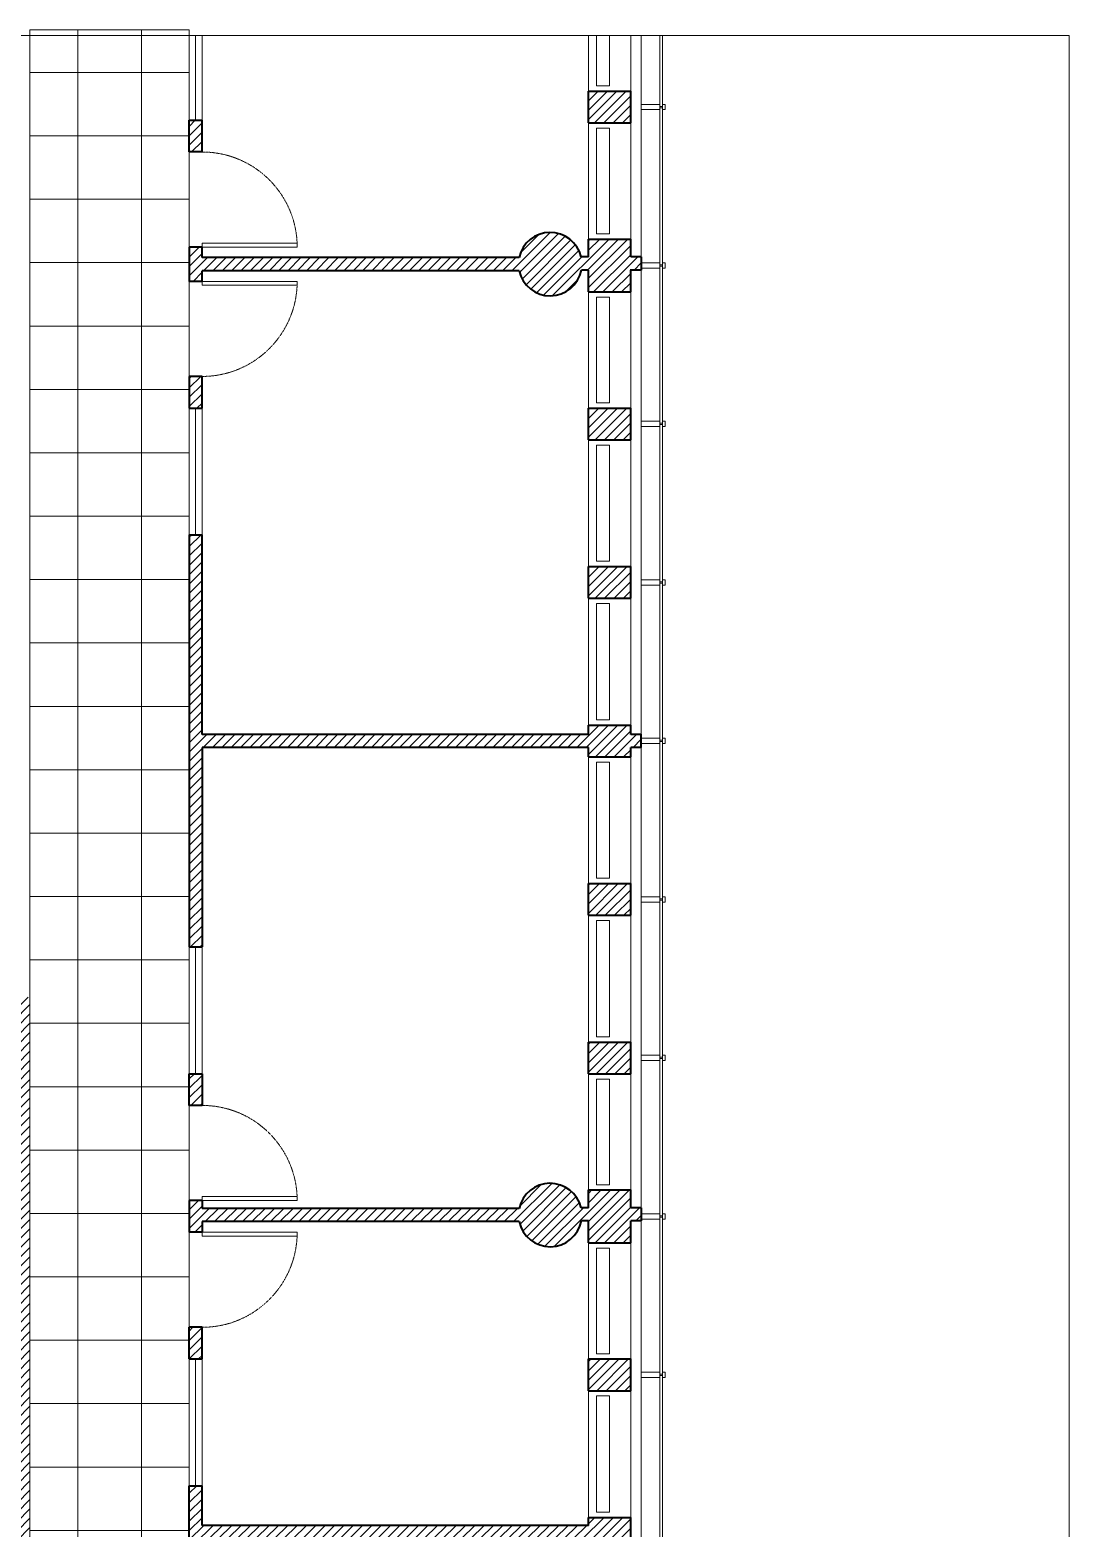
# Model space of a CAD drawing. Header units: inches. Extents: x -2978 to 4308, y -21 to 2608.
# Drawn here: x 2629 to 3023, y 1006 to 1573 of the extents above; entities that cross this region are included whole.
import ezdxf

# ---------------------------------------------------------------- set-up
doc = ezdxf.new("R2010")
doc.units = ezdxf.units.IN
doc.header["$LTSCALE"] = 0.2
doc.header["$MEASUREMENT"] = 0
doc.linetypes.add('HIDDEN', pattern=[0.375, 0.25, -0.125])
doc.layers.get('Defpoints').update_dxf_attribs({"color": 240, "linetype": 'CONTINUOUS', "lineweight": 0})
for name, color, linetype, lineweight in [('Ceiling', 154, 'CONTINUOUS', 5), ('Framing', 141, 'CONTINUOUS', 15), ('Hatches', 8, 'CONTINUOUS', 5), ('Projections', 151, 'HIDDEN', 5), ('Viewed', 150, 'CONTINUOUS', 9), ('Walls', 7, 'CONTINUOUS', 40)]:
    doc.layers.add(name, color=color, linetype=linetype, lineweight=lineweight)
doc.layers.add('N-PLOT', color=125, linetype='CONTINUOUS', lineweight=5, plot=False)
doc.styles.get("Standard").update_dxf_attribs({"font": 'arial.ttf', "width": 0.8})
pattern_1 = [(45, (267.6333, -330.0607), (-1.767767, 1.767767), [])]

# ---------------------------------------------------------------- blocks, each defined once
blk = doc.blocks.new('floor plan')
at = {"layer": 'Hatches'}
h = blk.add_hatch(dxfattribs=at)
h.set_pattern_fill('ANSI31', color=256, scale=20, style=0)
h.set_pattern_definition(pattern_1)
h.paths.add_polyline_path([(833.22, 1208.19), (833.22, 1220.19), (817.22, 1220.19), (817.22, 1208.19)])
h.paths.add_polyline_path([(837.22, 1152.46), (837.22, 1157.46), (833.22, 1157.46), (833.22, 1164.19), (817.22, 1164.19), (817.22, 1157.46), (814.42, 1157.46, 0.801284), (791, 1157.19), (671, 1157.19), (671, 1161.16), (666.13, 1161.16), (666.13, 1148.19), (671, 1148.19), (671, 1152.19), (702.53, 1152.19), (791.01, 1152.19, 0.817595), (814.53, 1152.46), (817.22, 1152.46), (817.22, 1144.19), (833.22, 1144.19), (833.22, 1152.46)])
h.paths.add_polyline_path([(671, 1197.16), (671, 1209.16), (666.13, 1209.16), (666.13, 1197.16)])
h.paths.add_polyline_path([(671, 1100.19), (671, 1112.19), (666.13, 1112.19), (666.13, 1100.19)])
h.paths.add_polyline_path([(833.22, 1088.19), (833.22, 1100.19), (817.22, 1100.19), (817.22, 1088.19)])
h.paths.add_polyline_path([(833.22, 1028.19), (833.22, 1040.19), (817.22, 1040.19), (817.22, 1028.19)])
h = blk.add_hatch(dxfattribs=at)
h.set_pattern_fill('ANSI31', color=256, scale=20, style=0)
h.set_pattern_definition(pattern_1)
h.paths.add_polyline_path([(837.22, 971.75), (837.22, 976.63), (833.22, 976.63), (833.22, 980.19), (817.22, 980.19), (817.22, 976.63), (671, 976.63), (671, 1052.23), (666.13, 1052.23), (666.13, 896.19), (671, 896.19), (671, 971.75), (817.22, 971.75), (817.22, 968.19), (833.22, 968.19), (833.22, 971.75)])
h = blk.add_hatch(dxfattribs=at)
h.set_pattern_fill('ANSI31', color=256, scale=20, style=0)
h.set_pattern_definition(pattern_1)
h.paths.add_polyline_path([(833.22, 908.19), (833.22, 920.19), (817.22, 920.19), (817.22, 908.19)])
h = blk.add_hatch(dxfattribs=at)
h.set_pattern_fill('ANSI31', color=256, scale=20, style=0)
h.set_pattern_definition(pattern_1)
h.paths.add_polyline_path([(443.85, 780.75, 0.909621), (444.28, 808.63), (444.28, 820.9), (448.28, 820.9), (448.28, 825.9), (444.28, 825.9), (444.28, 843.94), (493.01, 843.94), (493.01, 867.94), (499.01, 867.94), (499.01, 872.81), (484.2, 872.81), (484.2, 867.94), (488.14, 867.94), (488.14, 848.81), (444.28, 848.81), (444.28, 867.94), (448.34, 867.94), (448.34, 872.81), (444.28, 872.81), (444.28, 912.71), (439.28, 912.71), (439.28, 808.27, 0.764105), (438.85, 781.26), (438.85, 597.46), (438.85, 526.22), (443.85, 526.22), (443.85, 597.46), (605.88, 597.46), (605.88, 877.19), (601, 877.19), (601, 872.81), (597.13, 872.81), (597.13, 867.94), (601, 867.94), (601, 606.71), (544.93, 606.71), (544.93, 602.46), (499.93, 602.46), (499.93, 606.71), (443.85, 606.71)])
h = blk.add_hatch(dxfattribs=at)
h.set_pattern_fill('ANSI31', color=256, scale=20, style=0)
h.set_pattern_definition(pattern_1)
h.paths.add_polyline_path([(833.22, 848.19), (833.22, 860.19), (817.22, 860.19), (817.22, 848.19)])
h = blk.add_hatch(dxfattribs=at)
h.set_pattern_fill('ANSI31', color=256, scale=20, style=0)
h.set_pattern_definition(pattern_1)
h.paths.add_polyline_path([(671, 836.19), (671, 848.19), (666.13, 848.19), (666.13, 836.19)])
h = blk.add_hatch(dxfattribs=at)
h.set_pattern_fill('ANSI31', color=256, scale=20, style=0)
h.set_pattern_definition(pattern_1)
h.paths.add_polyline_path([(837.22, 792.46), (837.22, 797.46), (833.22, 797.46), (833.22, 804.19), (817.22, 804.19), (817.22, 797.46), (814.42, 797.46, 0.801284), (791, 797.19), (702.53, 797.19), (671, 797.19), (671, 800.19), (666.13, 800.19), (666.13, 788.19), (671, 788.19), (671, 792.19), (791.01, 792.19, 0.817595), (814.53, 792.46), (817.22, 792.46), (817.22, 784.19), (833.22, 784.19), (833.22, 792.46)])
h = blk.add_hatch(dxfattribs=at)
h.set_pattern_fill('ANSI31', color=256, scale=20, style=0)
h.set_pattern_definition(pattern_1)
h.paths.add_polyline_path([(671, 740.19), (671, 752.19), (666.13, 752.19), (666.13, 740.19)])
h = blk.add_hatch(dxfattribs=at)
h.set_pattern_fill('ANSI31', color=256, scale=20, style=0)
h.set_pattern_definition(pattern_1)
h.paths.add_polyline_path([(833.22, 728.19), (833.22, 740.19), (817.22, 740.19), (817.22, 728.19)])
h = blk.add_hatch(dxfattribs=at)
h.set_pattern_fill('ANSI31', color=256, scale=20, style=0)
h.set_pattern_definition([(45, (-823.544, -330.0607), (-1.767767, 1.767767), [])])
h.paths.add_polyline_path([(671, 677.19), (671, 692.19), (666.13, 692.19), (666.13, 670.19), (671, 670.19), (671, 672.19), (817.22, 672.19), (817.22, 668.19), (833.22, 668.19), (833.22, 680.19), (817.22, 680.19), (817.22, 677.19)])
at = {"layer": 'Defpoints'}
blk.add_lwpolyline([(999.08, 1241.29), (999.08, 0), (0, 0), (0, 1241.29)], close=True, dxfattribs=at)
at = {"layer": 'Framing'}
for points in [[(707, 1161.16), (671, 1161.16), (671, 1162.66), (707, 1162.66)], [(707, 1148.19), (671, 1148.19), (671, 1146.69), (707, 1146.69)], [(707, 800.19), (671, 800.19), (671, 801.69), (707, 801.69)], [(707, 788.19), (671, 788.19), (671, 786.69), (707, 786.69)]]:
    blk.add_lwpolyline(points, close=True, dxfattribs=at)
at = {"layer": 'Projections'}
for centre, start, end in [((671, 1161.16), 0, 90), ((671, 1148.19), 270, 0), ((671, 800.19), 0, 90), ((671, 788.19), 270, 0)]:
    blk.add_arc(centre, 36, start, end, dxfattribs=at)
at = {"layer": 'Viewed'}
for p, q in [((666.13, 1209.16), (666.13, 1241.29)), ((668.57, 1241.29), (668.57, 1209.16)), ((671, 1209.16), (671, 1241.29)), ((817.22, 1220.19), (817.22, 1241.29)), ((820.22, 1241.29), (820.22, 1222.19)), ((825.22, 1241.29), (825.22, 1222.19)), ((833.22, 1220.19), (833.22, 1241.29)), ((837.22, 0), (837.22, 1241.29)), ((844.22, 0), (844.22, 1241.29)), ((845.22, 0), (845.22, 1241.29)), ((825.22, 1222.19), (820.22, 1222.19)), ((837.22, 1215.19), (844.22, 1215.19)), ((837.22, 1214.6), (837.22, 1213.19)), ((844.22, 1214.44), (845.22, 1214.44)), ((844.22, 1213.94), (845.22, 1213.94)), ((845.22, 1215.19), (846.22, 1215.19)), ((846.22, 1215.19), (846.22, 1213.19)), ((817.22, 1164.19), (817.22, 1208.19)), ((833.22, 1164.19), (833.22, 1208.19)), ((837.22, 1213.19), (844.22, 1213.19)), ((845.22, 1213.19), (846.22, 1213.19)), ((820.22, 1206.19), (820.22, 1166.19)), ((825.22, 1206.19), (820.22, 1206.19)), ((825.22, 1206.19), (825.22, 1166.19)), ((825.22, 1166.19), (820.22, 1166.19)), ((837.22, 1155.19), (844.22, 1155.19)), ((837.22, 1154.6), (837.22, 1153.19)), ((837.22, 1153.19), (844.22, 1153.19)), ((844.22, 1154.44), (845.22, 1154.44)), ((844.22, 1153.94), (845.22, 1153.94)), ((845.22, 1155.19), (846.22, 1155.19)), ((845.22, 1153.19), (846.22, 1153.19)), ((846.22, 1155.19), (846.22, 1153.19)), ((817.22, 1100.19), (817.22, 1144.19)), ((820.22, 1102.19), (820.22, 1142.19)), ((825.22, 1142.19), (820.22, 1142.19)), ((825.22, 1102.19), (825.22, 1142.19)), ((833.22, 1100.19), (833.22, 1144.19)), ((825.22, 1102.19), (820.22, 1102.19)), ((666.13, 1052.23), (666.13, 1100.23)), ((668.57, 1100.23), (668.57, 1052.23)), ((671, 1052.23), (671, 1100.23)), ((837.22, 1095.19), (844.22, 1095.19)), ((845.22, 1095.19), (846.22, 1095.19)), ((846.22, 1095.19), (846.22, 1093.19)), ((837.22, 1094.6), (837.22, 1093.19)), ((837.22, 1093.19), (844.22, 1093.19)), ((844.22, 1094.44), (845.22, 1094.44)), ((844.22, 1093.94), (845.22, 1093.94)), ((845.22, 1093.19), (846.22, 1093.19)), ((817.22, 1040.19), (817.22, 1088.19)), ((820.22, 1086.19), (820.22, 1042.19)), ((825.22, 1086.19), (820.22, 1086.19)), ((825.22, 1086.19), (825.22, 1042.19)), ((833.22, 1040.19), (833.22, 1088.19)), ((825.22, 1042.19), (820.22, 1042.19)), ((837.22, 1035.19), (844.22, 1035.19)), ((837.22, 1034.6), (837.22, 1033.19)), ((837.22, 1033.19), (844.22, 1033.19)), ((844.22, 1034.44), (845.22, 1034.44)), ((844.22, 1033.94), (845.22, 1033.94)), ((845.22, 1035.19), (846.22, 1035.19)), ((845.22, 1033.19), (846.22, 1033.19)), ((846.22, 1035.19), (846.22, 1033.19)), ((817.22, 980.19), (817.22, 1028.19)), ((833.22, 980.19), (833.22, 1028.19)), ((820.22, 1026.19), (820.22, 982.19)), ((825.22, 1026.19), (820.22, 1026.19)), ((825.22, 1026.19), (825.22, 982.19)), ((825.22, 982.19), (820.22, 982.19)), ((837.22, 975.19), (844.22, 975.19)), ((837.22, 974.6), (837.22, 973.19)), ((837.22, 973.19), (844.22, 973.19)), ((844.22, 974.44), (845.22, 974.44)), ((844.22, 973.94), (845.22, 973.94)), ((845.22, 975.19), (846.22, 975.19)), ((845.22, 973.19), (846.22, 973.19)), ((846.22, 975.19), (846.22, 973.19)), ((817.22, 920.19), (817.22, 968.19)), ((820.22, 966.19), (820.22, 922.19)), ((825.22, 966.19), (820.22, 966.19)), ((825.22, 966.19), (825.22, 922.19)), ((833.22, 920.19), (833.22, 968.19)), ((825.22, 922.19), (820.22, 922.19)), ((837.22, 915.19), (844.22, 915.19)), ((837.22, 914.6), (837.22, 913.19)), ((837.22, 913.19), (844.22, 913.19)), ((844.22, 914.44), (845.22, 914.44)), ((844.22, 913.94), (845.22, 913.94)), ((845.22, 915.19), (846.22, 915.19)), ((845.22, 913.19), (846.22, 913.19)), ((846.22, 915.19), (846.22, 913.19)), ((817.22, 860.19), (817.22, 908.19)), ((833.22, 860.19), (833.22, 908.19)), ((820.22, 906.19), (820.22, 862.19)), ((825.22, 906.19), (820.22, 906.19)), ((825.22, 906.19), (825.22, 862.19)), ((666.13, 896.19), (666.13, 848.19)), ((668.57, 848.19), (668.57, 896.19)), ((671, 896.19), (671, 848.19)), ((825.22, 862.19), (820.22, 862.19)), ((837.22, 855.19), (844.22, 855.19)), ((837.22, 854.6), (837.22, 853.19)), ((837.22, 853.19), (844.22, 853.19)), ((844.22, 854.44), (845.22, 854.44)), ((844.22, 853.94), (845.22, 853.94)), ((845.22, 855.19), (846.22, 855.19)), ((845.22, 853.19), (846.22, 853.19)), ((846.22, 855.19), (846.22, 853.19)), ((817.22, 804.19), (817.22, 848.19)), ((820.22, 846.19), (820.22, 806.19)), ((825.22, 846.19), (820.22, 846.19)), ((825.22, 846.19), (825.22, 806.19)), ((833.22, 804.19), (833.22, 848.19)), ((825.22, 806.19), (820.22, 806.19)), ((837.22, 795.19), (844.22, 795.19)), ((837.22, 794.6), (837.22, 793.19)), ((844.22, 794.44), (845.22, 794.44)), ((845.22, 795.19), (846.22, 795.19)), ((846.22, 795.19), (846.22, 793.19)), ((837.22, 793.19), (844.22, 793.19)), ((844.22, 793.94), (845.22, 793.94)), ((845.22, 793.19), (846.22, 793.19)), ((817.22, 740.19), (817.22, 784.19)), ((833.22, 740.19), (833.22, 784.19)), ((820.22, 742.19), (820.22, 782.19)), ((825.22, 782.19), (820.22, 782.19)), ((825.22, 742.19), (825.22, 782.19)), ((666.13, 692.19), (666.13, 740.19)), ((668.57, 740.19), (668.57, 692.19)), ((671, 692.19), (671, 740.19)), ((825.22, 742.19), (820.22, 742.19)), ((837.22, 735.19), (844.22, 735.19)), ((837.22, 734.6), (837.22, 733.19)), ((837.22, 733.19), (844.22, 733.19)), ((844.22, 734.44), (845.22, 734.44)), ((844.22, 733.94), (845.22, 733.94)), ((845.22, 735.19), (846.22, 735.19)), ((845.22, 733.19), (846.22, 733.19)), ((846.22, 735.19), (846.22, 733.19)), ((817.22, 680.19), (817.22, 728.19)), ((820.22, 726.19), (820.22, 682.19)), ((825.22, 726.19), (820.22, 726.19)), ((825.22, 726.19), (825.22, 682.19)), ((833.22, 680.19), (833.22, 728.19)), ((825.22, 682.19), (820.22, 682.19))]:
    blk.add_line(p, q, dxfattribs=at)
at = {"layer": 'Walls'}
for p, q in [((817.22, 1220.19), (833.22, 1220.19)), ((817.22, 1208.19), (817.22, 1220.19)), ((833.22, 1208.19), (833.22, 1220.19)), ((666.13, 1197.16), (666.13, 1209.16)), ((666.13, 1209.16), (671, 1209.16)), ((671, 1197.16), (671, 1209.16)), ((817.22, 1208.19), (833.22, 1208.19)), ((671, 1197.16), (666.13, 1197.16)), ((817.22, 1164.19), (833.22, 1164.19)), ((817.22, 1157.46), (817.22, 1164.19)), ((833.22, 1157.46), (833.22, 1164.19)), ((666.13, 1161.16), (666.13, 1148.19)), ((671, 1161.16), (666.13, 1161.16)), ((671, 1157.19), (671, 1161.16)), ((791, 1157.19), (671, 1157.19)), ((817.22, 1157.46), (814.42, 1157.46)), ((817.22, 1157.46), (814.42, 1157.46)), ((837.22, 1157.46), (833.22, 1157.46)), ((837.22, 1157.46), (837.22, 1152.46)), ((837.22, 1157.46), (837.22, 1152.46)), ((671, 1148.19), (671, 1152.19)), ((702.53, 1152.19), (671, 1152.19)), ((791.01, 1152.19), (702.53, 1152.19)), ((817.22, 1152.46), (814.53, 1152.46)), ((817.22, 1152.46), (814.53, 1152.46)), ((817.22, 1144.19), (817.22, 1152.46)), ((837.22, 1152.46), (833.03, 1152.46)), ((833.22, 1144.19), (833.22, 1152.46)), ((671, 1148.19), (666.13, 1148.19)), ((817.22, 1144.19), (833.22, 1144.19)), ((666.13, 1112.19), (666.13, 1100.19)), ((671, 1112.19), (666.13, 1112.19)), ((671, 1100.19), (671, 1112.19)), ((666.13, 1100.19), (671, 1100.19)), ((817.22, 1100.19), (833.22, 1100.19)), ((817.22, 1088.19), (817.22, 1100.19)), ((833.22, 1088.19), (833.22, 1100.19)), ((817.22, 1088.19), (833.22, 1088.19)), ((666.13, 1052.23), (666.13, 896.19)), ((666.13, 1052.23), (671, 1052.23)), ((671, 976.63), (671, 1052.23)), ((817.22, 1040.19), (833.22, 1040.19)), ((817.22, 1028.19), (817.22, 1040.19)), ((833.22, 1028.19), (833.22, 1040.19)), ((817.22, 1028.19), (833.22, 1028.19)), ((817.22, 976.63), (671, 976.63)), ((817.22, 980.19), (833.22, 980.19)), ((817.22, 976.63), (817.22, 980.19)), ((833.22, 976.63), (833.22, 980.19)), ((837.22, 976.63), (833.22, 976.63)), ((837.22, 971.69), (837.22, 976.69)), ((671, 971.75), (671, 896.19)), ((817.22, 971.75), (671, 971.75)), ((817.22, 968.19), (817.22, 971.75)), ((837.22, 971.75), (833.22, 971.75)), ((833.22, 968.19), (833.22, 971.75)), ((817.22, 968.19), (833.22, 968.19)), ((817.22, 920.19), (833.22, 920.19)), ((817.22, 908.19), (817.22, 920.19)), ((833.22, 908.19), (833.22, 920.19)), ((817.22, 908.19), (833.22, 908.19)), ((666.13, 896.19), (671, 896.19)), ((817.22, 860.19), (833.22, 860.19)), ((817.22, 848.19), (817.22, 860.19)), ((833.22, 848.19), (833.22, 860.19)), ((666.13, 836.19), (666.13, 848.19)), ((666.13, 848.19), (671, 848.19)), ((671, 848.19), (671, 836.19)), ((817.22, 848.19), (833.22, 848.19)), ((671, 836.19), (666.13, 836.19)), ((671, 800.19), (666.13, 800.19)), ((666.13, 800.19), (666.13, 788.19)), ((671, 800.19), (671, 797.19)), ((817.22, 804.19), (833.22, 804.19)), ((817.22, 797.46), (817.22, 804.19)), ((833.22, 797.46), (833.22, 804.19)), ((702.53, 797.19), (671, 797.19)), ((791, 797.19), (702.53, 797.19)), ((817.22, 797.46), (814.42, 797.46)), ((817.22, 797.46), (814.42, 797.46)), ((837.22, 797.46), (833.22, 797.46)), ((837.22, 797.46), (837.22, 792.46)), ((791.01, 792.19), (671, 792.19)), ((671, 792.19), (671, 788.19)), ((817.22, 792.46), (814.53, 792.46)), ((817.22, 792.46), (814.53, 792.46)), ((817.22, 792.19), (817.22, 792.46)), ((817.22, 784.19), (817.22, 792.46)), ((837.22, 792.46), (833.22, 792.46)), ((833.22, 792.19), (833.22, 792.46)), ((833.22, 784.19), (833.22, 792.46)), ((671, 788.19), (666.13, 788.19)), ((817.22, 784.19), (833.22, 784.19)), ((671, 752.19), (666.13, 752.19)), ((666.13, 740.19), (666.13, 752.19)), ((671, 740.19), (671, 752.19)), ((666.13, 740.19), (671, 740.19)), ((817.22, 740.19), (833.22, 740.19)), ((817.22, 728.19), (817.22, 740.19)), ((833.22, 728.19), (833.22, 740.19)), ((817.22, 728.19), (833.22, 728.19)), ((666.13, 692.19), (671, 692.19)), ((666.13, 670.19), (666.13, 692.19)), ((671, 677.19), (671, 692.19)), ((817.22, 677.19), (671, 677.19)), ((817.22, 680.19), (833.22, 680.19)), ((817.22, 677.19), (817.22, 680.19)), ((833.22, 668.19), (833.22, 680.19))]:
    blk.add_line(p, q, dxfattribs=at)
for centre, start, end in [((802.74, 1154.71), 13.248, 168.0665), ((802.74, 1154.71), 192.116, 349.1931), ((802.74, 794.71), 13.248, 168.0665), ((802.74, 794.71), 192.116, 349.1931)]:
    blk.add_arc(centre, 12, start, end, dxfattribs=at)
at = {"layer": 'Viewed', "flags": 8}
for tag, p in [('MODELNUMBER', (65.83, 678.56)), ('TRADENAME', (65.84, 678.56)), ('PRODUCT', (65.84, 678.56)), ('MATERIAL', (65.84, 678.56)), ('MODELNUMBER', (127.69, 678.42)), ('TRADENAME', (127.69, 678.42)), ('PRODUCT', (127.69, 678.42)), ('MATERIAL', (127.7, 678.42)), ('MODELNUMBER', (166.21, 678.37)), ('TRADENAME', (166.21, 678.37)), ('PRODUCT', (166.21, 678.37)), ('MATERIAL', (166.21, 678.37))]:
    blk.add_attdef(tag, p, '', height=0.001, rotation=90, dxfattribs=at)
at = {"layer": 'Viewed', "text_generation_flag": 4, "flags": 8}
for tag, p in [('TRADENAME', (66.34, 666.19)), ('MODELNUMBER', (66.34, 666.19)), ('MATERIAL', (66.35, 666.19)), ('PRODUCT', (66.35, 666.19)), ('MATERIAL', (128.19, 666.18)), ('PRODUCT', (128.19, 666.18)), ('TRADENAME', (128.19, 666.18)), ('MODELNUMBER', (128.19, 666.18))]:
    blk.add_attdef(tag, p, '', height=0.001, rotation=270, dxfattribs=at)

msp = doc.modelspace()

# ---------------------------------------------------------------- hatches: boundary and pattern name
at = {"layer": 'Ceiling'}
h = msp.add_hatch(dxfattribs=at)
h.set_pattern_fill('mertens3d', color=256, style=0, pattern_type=2)
h.set_pattern_definition([(180, (2695.547, 981.324), (-24, 24), [24, 0]), (90, (2695.547, 957.324), (-24, 1e-15), [24, 0])])
h.paths.add_polyline_path([(2629.422, 927.522), (2629.422, 1573.425), (2689.672, 1573.425), (2689.672, 927.522)])

# ---------------------------------------------------------------- linework, layer by layer
at = {"layer": 'N-PLOT'}
msp.add_lwpolyline([(2629.422, 927.522), (2629.422, 1573.425), (2689.672, 1573.425), (2689.672, 927.522)], close=True, dxfattribs=at)

# ---------------------------------------------------------------- block references
at = {"layer": 'Walls'}
msp.add_blockref('floor plan', (2023.544, 330.061), dxfattribs=at)

doc.saveas('drawing.dxf')
